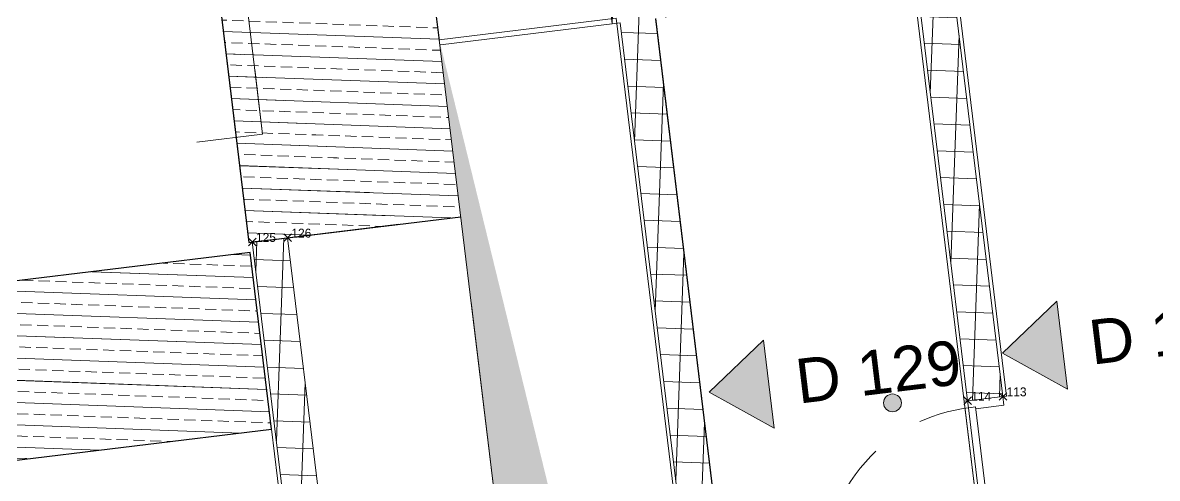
# Model space of a CAD drawing. Header units: metres. Extents: x 400403 to 400526, y 4543947 to 4544120.
# Drawn here: x 400461.3 to 400467.67, y 4544065.02 to 4544067.58 of the extents above; entities that cross this region are included whole.
import ezdxf

# ---------------------------------------------------------------- set-up
doc = ezdxf.new("R2010")
doc.units = ezdxf.units.M
doc.linetypes.add('Dash', pattern=[0.6, 0.3, -0.3])
for name, color, linetype, lineweight in [('A-DETLGEM', 7, 'Continuous', 13), ('A_ELEVATION_2', 7, 'Continuous', 18), ('A_HANDRAIL', 7, 'Continuous', 5), ('A_HATCH', 7, 'Continuous', 18), ('A_PROJECTION', 7, 'Continuous', 5), ('A_SECTION_LINE', 7, 'Continuous', 5), ('A_TEXT_40', 7, 'Continuous', 5), ('A_WALL', 7, 'Continuous', 15), ('G-PLANOTM', 7, 'Continuous', 13)]:
    doc.layers.add(name, color=color, linetype=linetype, lineweight=lineweight)
doc.layers.add('A_DOOR', color=5, linetype='Continuous', lineweight=13, true_color=0x0000ff)
doc.layers.add('A_RC', color=7, linetype='Continuous', lineweight=15, true_color=0x007f00)
doc.styles.add('Arial_1', font='Arial.ttf', dxfattribs={"height": 0.2499999999999998})
pattern_1 = [(45, (0, 0), (-0.1060660171779821, 0.1060660171779821), []), (135, (0, 0), (-0.1060660171779821, -0.1060660171779821), [])]
pattern_2 = [(45, (0, 0), (-0.08838834764831845, 0.08838834764831845), []), (45, (0.08800000000000001, 0), (-0.08838834764831845, 0.08838834764831845), [0.063, -0.031])]

# ---------------------------------------------------------------- blocks, each defined once
blk = doc.blocks.new('_SINGLE SWINGING_no handle - INT HOLLOW METAL-1542414-PERON KAT _1_10 _-3_21_ KOTU TUĞLA DUVAR PLANI - 1_2')
at = {"layer": 'A_DOOR', "color": 49, "lineweight": 15, "true_color": 0x464646}
for p, q in [((-0.5000000000000104, 0.09999999999903367), (-0.4500000000000119, 0.09999999999903367)), ((-0.5000000000000102, -0.1000000000009687), (-0.5000000000000104, 0.09999999999903367)), ((-0.4500000000000119, 0.09999999999903367), (-0.4500000000000119, -0.06000000000096675)), ((0.4499999999999937, 0.09999999999903367), (0.4999999999999919, 0.09999999999903367)), ((0.4499999999999937, -0.06000000000096675), (0.4499999999999937, 0.09999999999903367)), ((0.4999999999999919, 0.09999999999903367), (0.4999999999999919, -0.1000000000009687)), ((-0.4600000000000137, -0.06000000000096675), (-0.4600000000000137, -0.1000000000009687)), ((-0.4500000000000119, -0.06000000000096675), (-0.4600000000000137, -0.06000000000096675)), ((0.4599999999999953, -0.06000000000096675), (0.4499999999999937, -0.06000000000096675)), ((0.4599999999999953, -0.1000000000009687), (0.4599999999999953, -0.06000000000096675)), ((-0.4600000000000137, -0.1000000000009687), (-0.5000000000000102, -0.1000000000009687)), ((0.4999999999999919, -0.1000000000009687), (0.4599999999999953, -0.1000000000009687))]:
    blk.add_line(p, q, dxfattribs=at)
at = {"layer": 'A_DOOR', "color": 176, "true_color": 0x00007f}
for p, q in [((-0.4600000000000067, -0.06000000000097949), (0.4599999999999747, -0.06000000000097949)), ((-0.4600000000000068, -0.100000000000979), (-0.4600000000000067, -0.06000000000097949)), ((0.4599999999999746, -0.06000000000097949), (0.4599999999999746, -0.100000000000979)), ((0.4599999999999746, -0.100000000000979), (-0.4600000000000068, -0.100000000000979)), ((0.4599999999999581, -0.1000000000009839), (0.4199999999999581, -0.1000000000009838)), ((0.4199999999999566, -1.020000000000984), (0.4199999999999581, -0.1000000000009838)), ((0.4599999999999581, -0.1000000000009839), (0.4599999999999566, -1.020000000000984)), ((0.4599999999999566, -1.020000000000984), (0.4199999999999566, -1.020000000000984))]:
    blk.add_line(p, q, dxfattribs=at)
at = {"layer": 'A_DOOR', "linetype": 'Dash', "lineweight": 5}
blk.add_arc((0.4599999999999578, -0.1000000000009838), 0.9200000000000007, 178.9999999999995, 269.9999999999996, dxfattribs=at)
blk = doc.blocks.new('D1010-30_Escalator - H_6120-V17-PERON KAT _1_10 _-3_21_ KOTU TUĞLA DUVAR PLANI - 1_2')
at = {"layer": 'G-PLANOTM'}
for p, q in [((0.8899999999894214, 6.995075471160143), (0.8899999999894214, 0.6249484522379355)), ((0.8899999999894214, 0.6249484522379355), (0.518368813213358, 0.6249484522379355))]:
    blk.add_line(p, q, dxfattribs=at)
blk = doc.blocks.new('M09-PRT-S24-ZZ-M3-ARC-01_rvt-1-PERON KAT _1_10 _-3_21_ KOTU TUĞLA DUVAR PLANI - 1_2')
at = {"layer": 'A_HATCH', "lineweight": 5, "true_color": 0x787878}
h = blk.add_hatch(dxfattribs=at)
h.set_pattern_fill('FP_2', color=8, style=0, pattern_type=2)
h.set_pattern_definition(pattern_1)
h.paths.add_polyline_path([(63.10976531264168, 32.66283547288986), (63.4486983916396, 33.1293192828273), (63.28689709615947, 33.24687922830599), (62.94796401716153, 32.78039541836854)], flags=0)
h.paths.add_polyline_path([(64.24222802388401, 34.22147802768057), (65.88754014424987, 36.48597067830561), (65.72573884876972, 36.60353062378429), (64.08042672840388, 34.33903797315926)], flags=0)
h = blk.add_hatch(dxfattribs=at)
h.set_pattern_fill('FP_2', color=8, style=0, pattern_type=2)
h.set_pattern_definition(pattern_1)
h.paths.add_polyline_path([(66.01838301218069, 32.68381728425825), (66.13594006263918, 32.84562068313324), (64.24223039559398, 34.22148129193646), (64.12467045009647, 34.05967999643043), (65.31400413361231, 33.1955784953669)], flags=0)
h = blk.add_hatch(dxfattribs=at)
h.set_pattern_fill('FP_2', color=8, style=0, pattern_type=2)
h.set_pattern_definition(pattern_1)
h.paths.add_polyline_path([(65.79852145617573, 30.76496727769749), (65.91607850663424, 30.92677067657247), (63.25377835324733, 32.86104496032327), (63.13621840774984, 32.69924366481723), (65.63834234231064, 30.8813442160187)], flags=0)
h = blk.add_hatch(dxfattribs=at)
h.set_pattern_fill('FP_2', color=8, style=0, pattern_type=2)
h.set_pattern_definition(pattern_1)
h.paths.add_polyline_path([(64.50539390113228, 28.98512989007263), (64.6229509515908, 29.14693328894763), (62.74665574124045, 30.51014155435994), (62.62909869078194, 30.34833815548495), (64.44339252528161, 29.03017652642299)], flags=0)
at = {"layer": 'A_ELEVATION_2', "lineweight": 20}
for p, q in [((66.13594006263912, 32.84562068313322), (64.24223039559392, 34.22148129193644)), ((64.12467045009642, 34.05967999643041), (66.01838301218064, 32.68381728425823)), ((65.91607850663418, 30.92677067657245), (63.25377835324728, 32.86104496032323)), ((66.01838301218064, 32.68381728425823), (66.13594006263912, 32.84562068313322)), ((62.94796401716148, 32.78039541836851), (63.10976531264163, 32.66283547288983)), ((63.10976531264163, 32.66283547288983), (63.13621840774979, 32.69924366481721)), ((63.13621840774979, 32.6992436648172), (65.79852145617568, 30.76496727769747)), ((62.7466557412404, 30.51014155435992), (62.62909869078189, 30.34833815548493)), ((64.62295095159074, 29.14693328894761), (62.7466557412404, 30.51014155435992)), ((62.62909869078189, 30.34833815548493), (64.50539390113224, 28.98512989007262))]:
    blk.add_line(p, q, dxfattribs=at)
at = {"layer": 'A_RC'}
for p, q in [((64.25398639014368, 34.23766142148703), (66.14769576768497, 32.86180102302071)), ((66.92080879794553, 32.00340677210004), (64.11293267782864, 34.0435249467556)), ((63.25474507581264, 32.8623754897209), (66.06262119592955, 30.82225731506533)), ((66.14769576768497, 32.86180102302071), (66.13594006263912, 32.84562068313322)), ((66.01838301218005, 32.68381728425745), (66.00662730713476, 32.66763694437071)), ((66.00662730713476, 32.66763694437071), (66.8156443015097, 32.07985169207822))]:
    blk.add_line(p, q, dxfattribs=at)
at = {"layer": 'A_WALL'}
blk.add_line((63.10976531264162, 32.66283547288982), (62.53842338797495, 31.87648036531671), dxfattribs=at)
at = {"lineweight": 15}
for name, p, rotation in [('D1010-30_Escalator - H_6120-V17-PERON KAT _1_10 _-3_21_ KOTU TUĞLA DUVAR PLANI - 1_2', (62.2079249589324, 29.71549579944977), 53.99999999999949), ('_SINGLE SWINGING_no handle - INT HOLLOW METAL-1542414-PERON KAT _1_10 _-3_21_ KOTU TUĞLA DUVAR PLANI - 1_2', (66.48167003459736, 32.47082635754948), 323.9999999999999)]:
    blk.add_blockref(name, p, dxfattribs=dict(at, rotation=rotation))
blk = doc.blocks.new('A4020_SUB_STR_FND_500_8 - A4020_SUB_STR_FND_500_8-820028-PERON KAT _1_10 _-3_21_ KOTU TUĞLA DUVAR PLANI - 1_2')
at = {"layer": 'A_RC', "lineweight": 5, "true_color": 0x787878}
h = blk.add_hatch(dxfattribs=at)
h.set_pattern_fill('FP_4', color=8, style=0, pattern_type=2)
h.set_pattern_definition(pattern_2)
h.paths.add_polyline_path([(60.1220483360065, 25.09951035261376), (63.47242669641594, 29.71091055461908), (62.66340970198144, 30.29869580695482), (59.313031341572, 25.68729560494949)], flags=0)
at = {"layer": 'A_RC', "color": 7, "lineweight": 25}
for p, q in [((62.66340970198139, 30.29869580695479), (59.31303134157196, 25.68729560494946)), ((63.47242669641588, 29.71091055461905), (62.66340970198139, 30.29869580695479)), ((60.12204833600644, 25.09951035261372), (63.47242669641588, 29.71091055461905))]:
    blk.add_line(p, q, dxfattribs=at)
at = {"layer": 'A_RC', "color": 7}
blk.add_line((63.47242669641588, 29.71091055461905), (65.29406279657064, 28.38741445730676), dxfattribs=at)
blk = doc.blocks.new('M09-PRT-S24-ZZ-M3-STR-01_rvt-1-PERON KAT _1_10 _-3_21_ KOTU TUĞLA DUVAR PLANI - 1_2')
at = {"layer": 'A_RC', "lineweight": 5, "true_color": 0x787878}
h = blk.add_hatch(dxfattribs=at)
h.set_pattern_fill('FP_1', color=8, style=0, pattern_type=2)
h.set_pattern_definition(pattern_2)
h.paths.add_polyline_path([(62.61734298643195, 30.33215781560572), (63.32255070691254, 31.3027929722519), (62.02825809818301, 32.24343461252362), (61.32291579543202, 31.2726142192737), (62.18657350747056, 30.64513016183788)], flags=0)
at = {"layer": 'A_RC', "color": 7, "lineweight": 25}
for p, q in [((62.51636813713305, 31.88880191087998), (62.02825809818295, 32.24343461252359)), ((62.6173429864319, 30.33215781560569), (63.32255070691249, 31.30279297225186)), ((61.32291579543198, 31.27261421927366), (62.6173429864319, 30.33215781560569))]:
    blk.add_line(p, q, dxfattribs=at)
at = {"lineweight": 15}
blk.add_blockref('A4020_SUB_STR_FND_500_8 - A4020_SUB_STR_FND_500_8-820028-PERON KAT _1_10 _-3_21_ KOTU TUĞLA DUVAR PLANI - 1_2', (6.958417543501127e-10, 0), dxfattribs=at)
blk = doc.blocks.new('M_Shaft Opening Symbol1 - Shaft opening symbol 2-931520-PERON KAT _1_10 _-3_21_ KOTU TUĞLA DUVAR PLANI - 1_2')
at = {"layer": 'A-DETLGEM', "true_color": 0xc0c0c0}
blk.add_hatch(color=9, dxfattribs=at).paths.add_polyline_path([(0.5008690987115026, 1.567345881147613), (-0.5008690987115937, 1.567345881147613), (0.1669563662371358, 1.233433148673246), (0.500869098711507, -1.567345881147561), (0.5008690987115026, 0.516462746382034)], flags=0)
at = {"layer": 'A-DETLGEM'}
for p, q in [((-0.5008690987115508, 1.567345881147592), (0.5008690987115509, 1.567345881147592)), ((-0.5008690987115508, -1.567345881147591), (-0.5008690987115508, 1.567345881147592)), ((0.5008690987115508, 1.567345881147592), (0.5008690987115508, -1.567345881147591)), ((0.5008690987115508, -1.567345881147591), (-0.5008690987115508, -1.567345881147591))]:
    blk.add_line(p, q, dxfattribs=at)
blk = doc.blocks.new('Elevation - Filled Arrow-693709-PERON KAT _1_10 _-3_21_ KOTU TUĞLA DUVAR PLANI - 1_2')
at = {"layer": 'A_SECTION_LINE'}
blk.add_hatch(color=256, dxfattribs=at).paths.add_polyline_path([(6.591881948714948e-07, 0.005843741991433941), (0.002531957843382645, 0.002468698742516678), (-0.002450179215144995, 0.002468698742516693)], flags=0)
for p, q in [((6.591881948721558e-07, 0.005843741991433941), (-0.002450179215144995, 0.002468698742516693)), ((0.002531957843382645, 0.002468698742516679), (6.591881948714948e-07, 0.005843741991433941)), ((-0.002450179215144993, 0.002468698742516694), (0.002531957843382645, 0.002468698742516678))]:
    blk.add_line(p, q, dxfattribs=at)
blk = doc.blocks.new('Top Rail Type - Top Rail_Internal_-V4-PERON KAT _1_10 _-3_21_ KOTU TUĞLA DUVAR PLANI - 2_2')
at = {"layer": 'A_HANDRAIL', "color": 9, "lineweight": 5, "true_color": 0xc0c0c0}
for p, q in [((64.47172400399697, 26.66724368490013), (64.46119728238507, 26.61308839695664)), ((66.24723312376257, 25.37726080052904), (64.47172400399697, 26.66724368490013)), ((66.21784386114794, 25.33680995081029), (64.46119728238507, 26.61308839695664)), ((66.21784386114794, 25.33680995081029), (66.24723312376257, 25.37726080052904))]:
    blk.add_line(p, q, dxfattribs=at)
at = {"layer": 'A_PROJECTION', "color": 9, "true_color": 0xc0c0c0}
for p, q in [((62.9302634468253, 27.78718033492819), (61.15674047199828, 29.07572020053461)), ((62.90087418421068, 27.74672948520944), (61.15674047199828, 29.01391680165962)), ((63.63707964909188, 27.21184490562329), (62.90087418421066, 27.74672948520945)), ((63.6664689117065, 27.25229575534204), (62.93026344682529, 27.78718033492819)), ((64.47172400399697, 26.66724368490013), (63.6664689117065, 27.25229575534204)), ((64.46119728238507, 26.61308839695664), (63.63707964909187, 27.21184490562329))]:
    blk.add_line(p, q, dxfattribs=at)
blk = doc.blocks.new('D1010-30_Escalator - H_6120-V15-PERON KAT _1_10 _-3_21_ KOTU TUĞLA DUVAR PLANI - 2_2')
at = {"layer": 'G-PLANOTM'}
for p, q in [((0.8899999999894214, 0.9920825889897109), (0.8899999999894214, 0.6249484522379355)), ((0.8899999999894214, 0.6249484522379355), (0.518368813213358, 0.6249484522379355))]:
    blk.add_line(p, q, dxfattribs=at)
blk = doc.blocks.new('M09-PRT-S24-ZZ-M3-ARC-01_rvt-1-PERON KAT _1_10 _-3_21_ KOTU TUĞLA DUVAR PLANI - 2_2')
at = {"layer": 'A_HATCH', "lineweight": 5, "true_color": 0x787878}
h = blk.add_hatch(dxfattribs=at)
h.set_pattern_fill('FP_2', color=8, style=0, pattern_type=2)
h.set_pattern_definition(pattern_1)
h.paths.add_polyline_path([(64.5053939011323, 28.98512989007265), (64.6229509515908, 29.14693328894763), (62.74665574124045, 30.51014155435994), (62.62909869078194, 30.34833815548496), (64.15972073801204, 29.23627614386964)], flags=0)
at = {"layer": 'A_ELEVATION_2', "lineweight": 20}
for p, q in [((62.7466557412404, 30.51014155435992), (62.62909869078189, 30.34833815548493)), ((64.62295095159074, 29.14693328894761), (62.7466557412404, 30.51014155435992)), ((62.62909869078189, 30.34833815548493), (64.50539390113224, 28.98512989007262))]:
    blk.add_line(p, q, dxfattribs=at)
at = {"lineweight": 15, "rotation": 53.99999999999949}
blk.add_blockref('D1010-30_Escalator - H_6120-V15-PERON KAT _1_10 _-3_21_ KOTU TUĞLA DUVAR PLANI - 2_2', (62.2079249589324, 29.71549579944977), dxfattribs=at)
at = {"lineweight": 15}
blk.add_blockref('Top Rail Type - Top Rail_Internal_-V4-PERON KAT _1_10 _-3_21_ KOTU TUĞLA DUVAR PLANI - 2_2', (0, 0), dxfattribs=at)
blk = doc.blocks.new('A4020_SUB_STR_FND_500_8 - A4020_SUB_STR_FND_500_8-820028-PERON KAT _1_10 _-3_21_ KOTU TUĞLA DUVAR PLANI - 2_2')
at = {"layer": 'A_RC', "lineweight": 5, "true_color": 0x787878}
h = blk.add_hatch(dxfattribs=at)
h.set_pattern_fill('FP_4', color=8, style=0, pattern_type=2)
h.set_pattern_definition(pattern_2)
h.paths.add_polyline_path([(61.1567404713025, 26.52364190088884), (63.47242669641594, 29.71091055461907), (62.66340970198144, 30.29869580695481), (61.1567404713025, 28.22494351771812)], flags=0)
at = {"layer": 'A_RC', "color": 7, "lineweight": 25}
for p, q in [((62.66340970198139, 30.29869580695479), (61.15674047130245, 28.2249435177181)), ((63.47242669641588, 29.71091055461905), (62.66340970198139, 30.29869580695479)), ((61.15674047130245, 26.52364190088883), (63.47242669641588, 29.71091055461905))]:
    blk.add_line(p, q, dxfattribs=at)
at = {"layer": 'A_RC', "color": 7}
blk.add_line((63.47242669641588, 29.71091055461905), (65.29406279657064, 28.38741445730676), dxfattribs=at)
blk = doc.blocks.new('M09-PRT-S24-ZZ-M3-STR-01_rvt-1-PERON KAT _1_10 _-3_21_ KOTU TUĞLA DUVAR PLANI - 2_2')
at = {"layer": 'A_RC', "lineweight": 5, "true_color": 0x787878}
h = blk.add_hatch(dxfattribs=at)
h.set_pattern_fill('FP_1', color=8, style=0, pattern_type=2)
h.set_pattern_definition(pattern_2)
h.paths.add_polyline_path([(62.61734298643195, 30.33215781560571), (63.11611052579234, 31.01865243929923), (61.67246419787954, 31.01865243929923), (62.5133265333839, 30.40773019235741)], flags=0)
at = {"layer": 'A_RC', "color": 7, "lineweight": 25}
for p, q in [((61.67246419787948, 31.01865243929921), (62.6173429864319, 30.33215781560569)), ((62.6173429864319, 30.33215781560569), (63.11611052579228, 31.01865243929921))]:
    blk.add_line(p, q, dxfattribs=at)
at = {"lineweight": 15}
blk.add_blockref('A4020_SUB_STR_FND_500_8 - A4020_SUB_STR_FND_500_8-820028-PERON KAT _1_10 _-3_21_ KOTU TUĞLA DUVAR PLANI - 2_2', (6.958417543501127e-10, 0), dxfattribs=at)
blk = doc.blocks.new('M_Shaft Opening Symbol1 - Shaft opening symbol 2-931520-PERON KAT _1_10 _-3_21_ KOTU TUĞLA DUVAR PLANI - 2_2')
at = {"layer": 'A-DETLGEM', "true_color": 0xc0c0c0}
blk.add_hatch(color=9, dxfattribs=at).paths.add_polyline_path([(0.5008690987114799, 1.567345881147626), (-0.500869098711624, 1.567345881147626), (0.1669563662371163, 1.233433148673253), (0.2892463737529188, 0.2076942196158305), (0.500869098711481, -0.08369227061906954), (0.500869098711481, 0.4674371355704137)], flags=0)
at = {"layer": 'A-DETLGEM'}
for p, q in [((-0.5008690987115508, 1.567345881147592), (0.5008690987115509, 1.567345881147592)), ((-0.5008690987115508, 1.295616012735198), (-0.5008690987115508, 1.567345881147592)), ((0.5008690987115508, 1.567345881147592), (0.5008690987115508, -0.08369227061910013))]:
    blk.add_line(p, q, dxfattribs=at)
blk = doc.blocks.new('*U825')
at = {"color": 0, "linetype": 'ByBlock', "lineweight": -2, "transparency": 16777216}
for p, q in [((-0.7071067811865476, -0.7071067811865476), (0.7071067811865476, 0.7071067811865476)), ((-0.7071067811865476, 0.7071067811865476), (0.7071067811865476, -0.7071067811865476))]:
    blk.add_line(p, q, dxfattribs=at)
blk = doc.blocks.new('*U1162', base_point=(400466.8063200582, 4544065.47830943))
at = {"color": 1, "linetype": 'ByBlock', "insert": (400466.8275332617, 4544065.47830943), "char_height": 0.05, "attachment_point": 7}
blk.add_mtext('113', dxfattribs=at)
blk = doc.blocks.new('*U1163', base_point=(400466.8063200582, 4544065.47830943))
at = {"color": 61, "linetype": 'ByBlock', "lineweight": -2}
blk.add_blockref('*U1162', (400466.8063200582, 4544065.47830943), dxfattribs=at)
blk = doc.blocks.new('*U1164', base_point=(400466.8063200582, 4544065.47830943))
at = {"color": 60, "linetype": 'ByBlock', "lineweight": -2, "xscale": 0.03, "yscale": 0.03, "zscale": 0.03, "rotation": 8.537736462515939e-07}
blk.add_blockref('*U825', (400466.8063200582, 4544065.47830943), dxfattribs=at)
at = {"color": 61, "linetype": 'ByBlock', "lineweight": -2}
blk.add_blockref('*U1163', (400466.8063200582, 4544065.47830943), dxfattribs=at)
blk = doc.blocks.new('*U1165', base_point=(400466.6077759427, 4544065.454198586))
at = {"color": 1, "linetype": 'ByBlock', "insert": (400466.6289891461, 4544065.454198586), "char_height": 0.05, "attachment_point": 7}
blk.add_mtext('114', dxfattribs=at)
blk = doc.blocks.new('*U1166', base_point=(400466.6077759427, 4544065.454198586))
at = {"color": 61, "linetype": 'ByBlock', "lineweight": -2}
blk.add_blockref('*U1165', (400466.6077759427, 4544065.454198586), dxfattribs=at)
blk = doc.blocks.new('*U1167', base_point=(400466.6077759427, 4544065.454198586))
at = {"color": 60, "linetype": 'ByBlock', "lineweight": -2, "xscale": 0.03, "yscale": 0.03, "zscale": 0.03, "rotation": 8.537736462515939e-07}
blk.add_blockref('*U825', (400466.6077759427, 4544065.454198586), dxfattribs=at)
at = {"color": 61, "linetype": 'ByBlock', "lineweight": -2}
blk.add_blockref('*U1166', (400466.6077759427, 4544065.454198586), dxfattribs=at)
blk = doc.blocks.new('*U1198', base_point=(400462.5894071162, 4544066.345502657))
at = {"color": 1, "linetype": 'ByBlock', "insert": (400462.6106203197, 4544066.345502657), "char_height": 0.05, "attachment_point": 7}
blk.add_mtext('125', dxfattribs=at)
blk = doc.blocks.new('*U1199', base_point=(400462.5894071162, 4544066.345502657))
at = {"color": 61, "linetype": 'ByBlock', "lineweight": -2}
blk.add_blockref('*U1198', (400462.5894071162, 4544066.345502657), dxfattribs=at)
blk = doc.blocks.new('*U1200', base_point=(400462.5894071162, 4544066.345502657))
at = {"color": 60, "linetype": 'ByBlock', "lineweight": -2, "xscale": 0.03, "yscale": 0.03, "zscale": 0.03, "rotation": 8.537736462515939e-07}
blk.add_blockref('*U825', (400462.5894071162, 4544066.345502657), dxfattribs=at)
at = {"color": 61, "linetype": 'ByBlock', "lineweight": -2}
blk.add_blockref('*U1199', (400462.5894071162, 4544066.345502657), dxfattribs=at)
blk = doc.blocks.new('*U1201', base_point=(400462.7879485053, 4544066.369613171))
at = {"color": 1, "linetype": 'ByBlock', "insert": (400462.8091617087, 4544066.369613171), "char_height": 0.05, "attachment_point": 7}
blk.add_mtext('126', dxfattribs=at)
blk = doc.blocks.new('*U1202', base_point=(400462.7879485053, 4544066.369613171))
at = {"color": 61, "linetype": 'ByBlock', "lineweight": -2}
blk.add_blockref('*U1201', (400462.7879485053, 4544066.369613171), dxfattribs=at)
blk = doc.blocks.new('*U1203', base_point=(400462.7879485053, 4544066.369613171))
at = {"color": 60, "linetype": 'ByBlock', "lineweight": -2, "xscale": 0.03, "yscale": 0.03, "zscale": 0.03, "rotation": 8.537736462515939e-07}
blk.add_blockref('*U825', (400462.7879485053, 4544066.369613171), dxfattribs=at)
at = {"color": 61, "linetype": 'ByBlock', "lineweight": -2}
blk.add_blockref('*U1202', (400462.7879485053, 4544066.369613171), dxfattribs=at)

msp = doc.modelspace()

# ---------------------------------------------------------------- hatches: boundary and pattern name
at = {"layer": 'A_TEXT_40'}
h = msp.add_hatch(color=256, dxfattribs=at)
edge = h.paths.add_edge_path(flags=0)
edge.add_arc((400466.1861511135, 4544065.442248125), 0.0499999999995485, -47.07600604230347, 312.9239939576965)

# ---------------------------------------------------------------- linework, layer by layer
msp.add_circle((400466.1861511135, 4544065.442248125), 0.0499999999995485, dxfattribs=at)

# ---------------------------------------------------------------- block references
at = {"lineweight": 5, "rotation": 312.9239939576965}
for name in ['M09-PRT-S24-ZZ-M3-ARC-01_rvt-1-PERON KAT _1_10 _-3_21_ KOTU TUĞLA DUVAR PLANI - 1_2', 'M09-PRT-S24-ZZ-M3-STR-01_rvt-1-PERON KAT _1_10 _-3_21_ KOTU TUĞLA DUVAR PLANI - 1_2', 'M09-PRT-S24-ZZ-M3-ARC-01_rvt-1-PERON KAT _1_10 _-3_21_ KOTU TUĞLA DUVAR PLANI - 2_2', 'M09-PRT-S24-ZZ-M3-STR-01_rvt-1-PERON KAT _1_10 _-3_21_ KOTU TUĞLA DUVAR PLANI - 2_2']:
    msp.add_blockref(name, (400397.7144573492, 4544091.538091335), dxfattribs=at)
for name, p in [('*U1200', (400462.5894071162, 4544066.345502657)), ('*U1203', (400462.7879485053, 4544066.369613171)), ('*U1167', (400466.6077759427, 4544065.454198586)), ('*U1164', (400466.8063200582, 4544065.47830943))]:
    msp.add_blockref(name, p)
at = {"layer": 'A-DETLGEM', "rotation": 186.934542383435}
for name in ['M_Shaft Opening Symbol1 - Shaft opening symbol 2-931520-PERON KAT _1_10 _-3_21_ KOTU TUĞLA DUVAR PLANI - 1_2', 'M_Shaft Opening Symbol1 - Shaft opening symbol 2-931520-PERON KAT _1_10 _-3_21_ KOTU TUĞLA DUVAR PLANI - 2_2']:
    msp.add_blockref(name, (400464.326263046, 4544065.985125519), dxfattribs=at)
at = {"layer": 'A_SECTION_LINE', "xscale": 99.99999999910264, "yscale": 99.99999999910264, "zscale": 99.99999999910264, "rotation": 96.92399395769421}
for p in [(400467.3847030067, 4544065.792236162), (400465.7362640143, 4544065.573637345)]:
    msp.add_blockref('Elevation - Filled Arrow-693709-PERON KAT _1_10 _-3_21_ KOTU TUĞLA DUVAR PLANI - 1_2', p, dxfattribs=at)

# ---------------------------------------------------------------- texts
at = {"layer": 'A_SECTION_LINE', "char_height": 0.2499999999977565, "width": 1.122362499989928, "attachment_point": 1, "rotation": 6.923993957694083, "style": 'Arial_1'}
for s, insert in [('D 130', (400467.2773838575, 4544065.90428028)), ('D 129', (400465.6289448651, 4544065.685681463))]:
    msp.add_mtext(s, dxfattribs=dict(at, insert=insert))

doc.saveas('drawing.dxf')
